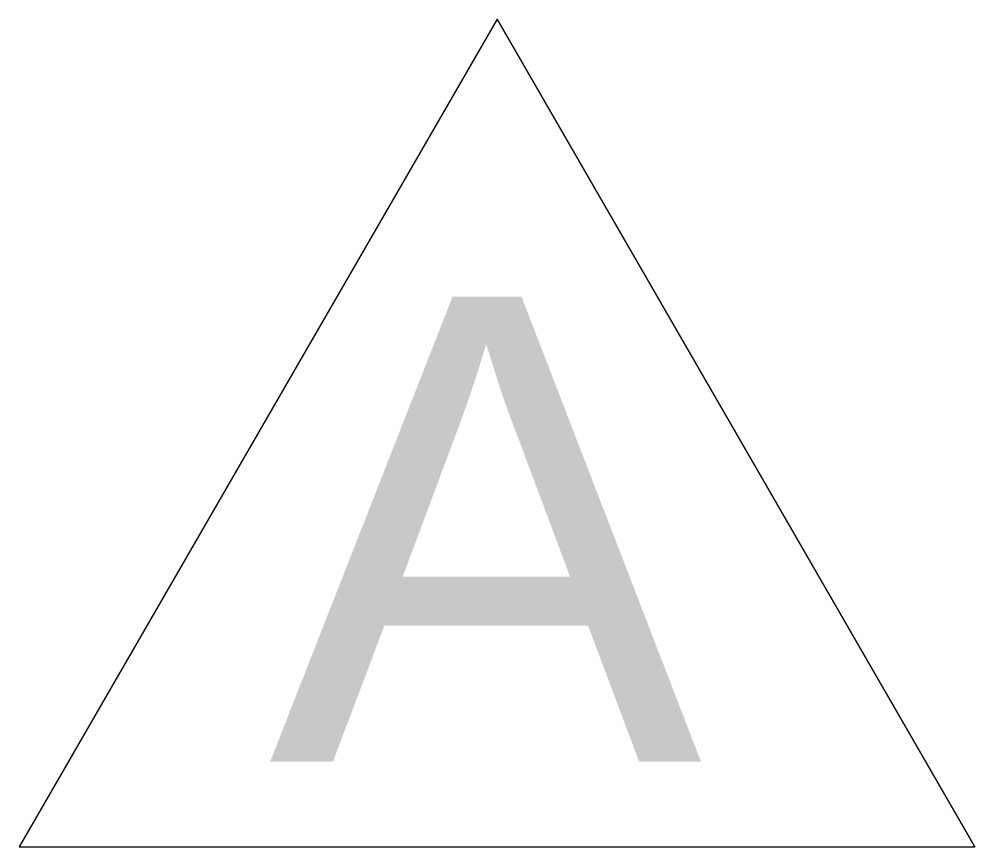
# Model space of a CAD drawing. Header units: inches. Extents: x -1132 to 5570, y -1986 to 4304.
# Drawn here: x 3098.15 to 3122.39, y -172.1 to -151.1 of the extents above; entities that cross this region are included whole.
import ezdxf

# ---------------------------------------------------------------- set-up
doc = ezdxf.new("R2010")
doc.units = ezdxf.units.IN
doc.header["$LTSCALE"] = 96
doc.header["$MEASUREMENT"] = 0
doc.layers.get('0').update_dxf_attribs({"linetype": 'CONTINUOUS'})
doc.layers.add('G-ANNO-REVC-IDEN', color=71, linetype='CONTINUOUS', lineweight=18)
doc.styles.add('ARIAL', font='arial.ttf')

# ---------------------------------------------------------------- blocks, each defined once
blk = doc.blocks.new('Tag-Revision - Standard-1506585-2ND FLR PLAN - EAST WING')
at = {"layer": 'G-ANNO-REVC-IDEN'}
for p, q in [((0, 0.13839), (-0.1263, -0.08036)), ((0, 0.13839), (-0.1263, -0.08036)), ((0, 0.13839), (0.1263, -0.08036)), ((0.1263, -0.08036), (0, 0.13839)), ((-0.1263, -0.08036), (0.1263, -0.08036)), ((-0.1263, -0.08036), (0.1263, -0.08036))]:
    blk.add_line(p, q, dxfattribs=at)
blk = doc.blocks.new('block')
at = {"layer": 'G-ANNO-REVC-IDEN', "xscale": 95.99999999999994, "yscale": 95.99999999999994, "zscale": 95.99999999999994}
blk.add_blockref('Tag-Revision - Standard-1506585-2ND FLR PLAN - EAST WING', (3204.95592797, 2058.54595041), dxfattribs=at)
at = {"layer": 'G-ANNO-REVC-IDEN', "lineweight": 13, "insert": (3204.66599206, 2064.7935942), "char_height": 11.80239521, "width": 13.104, "attachment_point": 2, "line_spacing_factor": 0.938532, "style": 'ARIAL'}
blk.add_mtext('A', dxfattribs=at)

msp = doc.modelspace()

# ---------------------------------------------------------------- block references
msp.add_blockref('block', (-94.686, -2222.929))

doc.saveas('drawing.dxf')
